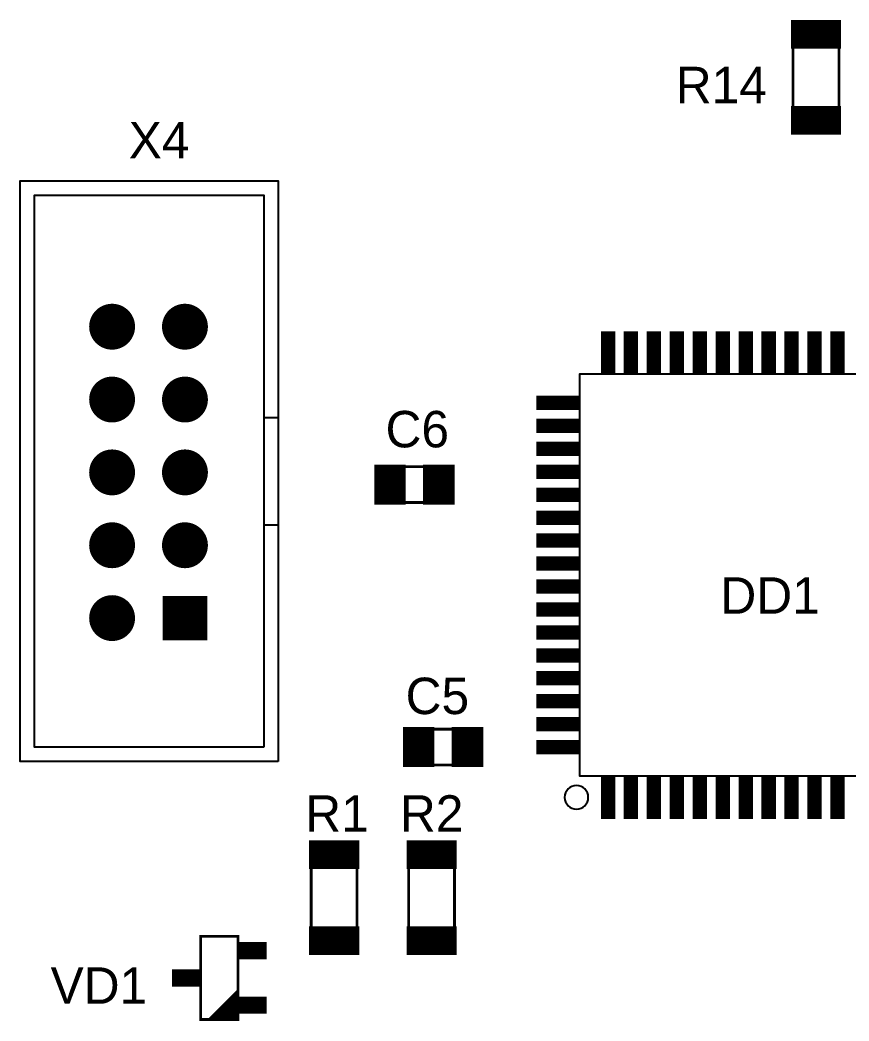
# Model space of a CAD drawing. Extents: x 25 to 880, y 8 to 306.
# Drawn here: x 545.84 to 581.96, y 157.02 to 200.65 of the extents above; entities that cross this region are included whole.
import ezdxf
from ezdxf.enums import TextEntityAlignment as Align

# ---------------------------------------------------------------- set-up
doc = ezdxf.new("R2010")
doc.units = 0
doc.header["$MEASUREMENT"] = 0
doc.layers.add('TOP', color=7, linetype='Continuous')
doc.layers.add('TOP_PIN', color=7, linetype='Continuous')

msp = doc.modelspace()

# ---------------------------------------------------------------- linework, layer by layer
at = {"layer": 'TOP', "const_width": 0.125}
for points in [[(579.526, 200.0841), (581.526, 200.0841), (581.526, 196.2091), (579.526, 196.2091)], [(564.276, 181.1779), (564.276, 179.6154), (561.776, 179.6154), (561.776, 181.1779)], [(565.526, 169.7404), (565.526, 168.1779), (563.026, 168.1779), (563.026, 169.7404)], [(560.526, 160.4591), (558.526, 160.4591), (558.526, 164.3341), (560.526, 164.3341)], [(564.776, 160.4591), (562.776, 160.4591), (562.776, 164.3341), (564.776, 164.3341)], [(555.3385, 160.7091), (555.3385, 157.0841), (553.7135, 157.0841), (553.7135, 160.7091)]]:
    msp.add_lwpolyline(points, close=True, dxfattribs=at)
at = {"layer": 'TOP'}
for points in [[(557.0885, 168.3304), (545.8385, 168.3304), (545.8385, 193.6429), (557.0885, 193.6429)], [(556.4635, 168.9554), (546.4635, 168.9554), (546.4635, 193.0179), (556.4635, 193.0179)], [(587.7135, 167.7054), (587.7135, 185.2054), (570.2135, 185.2054), (570.2135, 167.7054)], [(553.8235, 175.3654), (553.8235, 173.7754), (552.2335, 173.7754), (552.2335, 175.3654)]]:
    msp.add_lwpolyline(points, close=True, dxfattribs=at)
for points in [[(550.6435, 187.2904, 1), (549.0535, 187.2904, 1)], [(553.8235, 187.2904, 1), (552.2335, 187.2904, 1)], [(550.6435, 184.1104, 1), (549.0535, 184.1104, 1)], [(553.8235, 184.1104, 1), (552.2335, 184.1104, 1)], [(550.6435, 180.9304, 1), (549.0535, 180.9304, 1)], [(553.8235, 180.9304, 1), (552.2335, 180.9304, 1)], [(550.6435, 177.7504, 1), (549.0535, 177.7504, 1)], [(553.8235, 177.7504, 1), (552.2335, 177.7504, 1)], [(550.6435, 174.5704, 1), (549.0535, 174.5704, 1)], [(570.6035, 166.7679, 1), (569.5735, 166.7679, 1)]]:
    msp.add_lwpolyline(points, format="xyb", close=True, dxfattribs=at)
for points in [[(556.4635, 183.3304), (557.0885, 183.3304)], [(556.4635, 178.6429), (557.0885, 178.6429)]]:
    msp.add_lwpolyline(points, dxfattribs=at)
at = {"layer": 'TOP', "const_width": 0.125}
for points in [[(554.0885, 157.0841), (555.3385, 158.3341)], [(554.2135, 157.0841), (555.3385, 158.2091)], [(554.3385, 157.0841), (555.3385, 158.0841)], [(554.4635, 157.0841), (555.3385, 157.9591)], [(554.5885, 157.0841), (555.3385, 157.8341)], [(554.7135, 157.0841), (555.3385, 157.7091)], [(554.8385, 157.0841), (555.3385, 157.5841)], [(554.9635, 157.0841), (555.3385, 157.4591)], [(555.0885, 157.0841), (555.3385, 157.3341)], [(555.2135, 157.0841), (555.3385, 157.2091)]]:
    msp.add_lwpolyline(points, dxfattribs=at)
at = {"layer": 'TOP_PIN', "const_width": 0.125}
for points in [[(579.4948, 199.4591), (579.4948, 200.5841), (581.5573, 200.5841), (581.5573, 199.4591)], [(579.4948, 195.7091), (579.4948, 196.8341), (581.5573, 196.8341), (581.5573, 195.7091)], [(571.2135, 185.2679), (571.2135, 187.0179), (571.7135, 187.0179), (571.7135, 185.2679)], [(572.2135, 185.2679), (572.2135, 187.0179), (572.7135, 187.0179), (572.7135, 185.2679)], [(573.2135, 185.2679), (573.2135, 187.0179), (573.7135, 187.0179), (573.7135, 185.2679)], [(574.2135, 185.2679), (574.2135, 187.0179), (574.7135, 187.0179), (574.7135, 185.2679)], [(575.2135, 185.2679), (575.2135, 187.0179), (575.7135, 187.0179), (575.7135, 185.2679)], [(576.2135, 185.2679), (576.2135, 187.0179), (576.7135, 187.0179), (576.7135, 185.2679)], [(577.2135, 185.2679), (577.2135, 187.0179), (577.7135, 187.0179), (577.7135, 185.2679)], [(578.2135, 185.2679), (578.2135, 187.0179), (578.7135, 187.0179), (578.7135, 185.2679)], [(579.2135, 185.2679), (579.2135, 187.0179), (579.7135, 187.0179), (579.7135, 185.2679)], [(580.2135, 185.2679), (580.2135, 187.0179), (580.7135, 187.0179), (580.7135, 185.2679)], [(581.2135, 185.2679), (581.2135, 187.0179), (581.7135, 187.0179), (581.7135, 185.2679)], [(568.401, 183.7054), (568.401, 184.2054), (570.151, 184.2054), (570.151, 183.7054)], [(568.401, 182.7054), (568.401, 183.2054), (570.151, 183.2054), (570.151, 182.7054)], [(568.401, 181.7054), (568.401, 182.2054), (570.151, 182.2054), (570.151, 181.7054)], [(561.3385, 179.5841), (561.3385, 181.2091), (562.5885, 181.2091), (562.5885, 179.5841)], [(563.4635, 179.5841), (563.4635, 181.2091), (564.7135, 181.2091), (564.7135, 179.5841)], [(568.401, 180.7054), (568.401, 181.2054), (570.151, 181.2054), (570.151, 180.7054)], [(568.401, 179.7054), (568.401, 180.2054), (570.151, 180.2054), (570.151, 179.7054)], [(568.401, 178.7054), (568.401, 179.2054), (570.151, 179.2054), (570.151, 178.7054)], [(568.401, 177.7054), (568.401, 178.2054), (570.151, 178.2054), (570.151, 177.7054)], [(568.401, 176.7054), (568.401, 177.2054), (570.151, 177.2054), (570.151, 176.7054)], [(568.401, 175.7054), (568.401, 176.2054), (570.151, 176.2054), (570.151, 175.7054)], [(552.1198, 173.6741), (552.1198, 175.4866), (553.9323, 175.4866), (553.9323, 173.6741)], [(568.401, 174.7054), (568.401, 175.2054), (570.151, 175.2054), (570.151, 174.7054)], [(568.401, 173.7054), (568.401, 174.2054), (570.151, 174.2054), (570.151, 173.7054)], [(568.401, 172.7054), (568.401, 173.2054), (570.151, 173.2054), (570.151, 172.7054)], [(568.401, 171.7054), (568.401, 172.2054), (570.151, 172.2054), (570.151, 171.7054)], [(568.401, 170.7054), (568.401, 171.2054), (570.151, 171.2054), (570.151, 170.7054)], [(568.401, 169.7054), (568.401, 170.2054), (570.151, 170.2054), (570.151, 169.7054)], [(562.5885, 168.1466), (562.5885, 169.7716), (563.8385, 169.7716), (563.8385, 168.1466)], [(564.7135, 168.1466), (564.7135, 169.7716), (565.9635, 169.7716), (565.9635, 168.1466)], [(568.401, 168.7054), (568.401, 169.2054), (570.151, 169.2054), (570.151, 168.7054)], [(571.2135, 165.8929), (571.2135, 167.6429), (571.7135, 167.6429), (571.7135, 165.8929)], [(572.2135, 165.8929), (572.2135, 167.6429), (572.7135, 167.6429), (572.7135, 165.8929)], [(573.2135, 165.8929), (573.2135, 167.6429), (573.7135, 167.6429), (573.7135, 165.8929)], [(574.2135, 165.8929), (574.2135, 167.6429), (574.7135, 167.6429), (574.7135, 165.8929)], [(575.2135, 165.8929), (575.2135, 167.6429), (575.7135, 167.6429), (575.7135, 165.8929)], [(576.2135, 165.8929), (576.2135, 167.6429), (576.7135, 167.6429), (576.7135, 165.8929)], [(577.2135, 165.8929), (577.2135, 167.6429), (577.7135, 167.6429), (577.7135, 165.8929)], [(578.2135, 165.8929), (578.2135, 167.6429), (578.7135, 167.6429), (578.7135, 165.8929)], [(579.2135, 165.8929), (579.2135, 167.6429), (579.7135, 167.6429), (579.7135, 165.8929)], [(580.2135, 165.8929), (580.2135, 167.6429), (580.7135, 167.6429), (580.7135, 165.8929)], [(581.2135, 165.8929), (581.2135, 167.6429), (581.7135, 167.6429), (581.7135, 165.8929)], [(558.4948, 163.7091), (558.4948, 164.8341), (560.5573, 164.8341), (560.5573, 163.7091)], [(562.7448, 163.7091), (562.7448, 164.8341), (564.8073, 164.8341), (564.8073, 163.7091)], [(558.4948, 159.9591), (558.4948, 161.0841), (560.5573, 161.0841), (560.5573, 159.9591)], [(562.7448, 159.9591), (562.7448, 161.0841), (564.8073, 161.0841), (564.8073, 159.9591)], [(555.401, 159.7716), (555.401, 160.3966), (556.526, 160.3966), (556.526, 159.7716)], [(552.526, 158.5841), (552.526, 159.2091), (553.651, 159.2091), (553.651, 158.5841)], [(555.401, 157.3966), (555.401, 158.0216), (556.526, 158.0216), (556.526, 157.3966)]]:
    msp.add_lwpolyline(points, close=True, dxfattribs=at)
for points in [[(579.4948, 200.5179), (581.5573, 200.5179)], [(579.4948, 200.3929), (581.5573, 200.3929)], [(579.4948, 200.2679), (581.5573, 200.2679)], [(579.4948, 200.1429), (581.5573, 200.1429)], [(579.4948, 200.0179), (581.5573, 200.0179)], [(579.4948, 199.8929), (581.5573, 199.8929)], [(579.4948, 199.7679), (581.5573, 199.7679)], [(579.4948, 199.6429), (581.5573, 199.6429)], [(579.4948, 199.5179), (581.5573, 199.5179)], [(579.4948, 196.7679), (581.5573, 196.7679)], [(579.4948, 196.6429), (581.5573, 196.6429)], [(579.4948, 196.5179), (581.5573, 196.5179)], [(579.4948, 196.3929), (581.5573, 196.3929)], [(579.4948, 196.2679), (581.5573, 196.2679)], [(579.4948, 196.1429), (581.5573, 196.1429)], [(579.4948, 196.0179), (581.5573, 196.0179)], [(579.4948, 195.8929), (581.5573, 195.8929)], [(579.4948, 195.7679), (581.5573, 195.7679)], [(549.2723, 188.0179), (550.4298, 188.0179)], [(549.4848, 188.1429), (550.2173, 188.1429)], [(552.4473, 188.0179), (553.6048, 188.0179)], [(552.6598, 188.1429), (553.3923, 188.1429)], [(548.9873, 187.6429), (550.7148, 187.6429)], [(549.051, 187.7679), (550.651, 187.7679)], [(549.1423, 187.8929), (550.5598, 187.8929)], [(552.1623, 187.6429), (553.8898, 187.6429)], [(552.226, 187.7679), (553.826, 187.7679)], [(552.3173, 187.8929), (553.7348, 187.8929)], [(548.9148, 187.2679), (550.7873, 187.2679)], [(548.921, 187.3929), (550.781, 187.3929)], [(548.9248, 187.1429), (550.7773, 187.1429)], [(548.9448, 187.5179), (550.7573, 187.5179)], [(552.0898, 187.2679), (553.9623, 187.2679)], [(552.096, 187.3929), (553.956, 187.3929)], [(552.0998, 187.1429), (553.9523, 187.1429)], [(552.1198, 187.5179), (553.9323, 187.5179)], [(548.951, 187.0179), (550.751, 187.0179)], [(548.9985, 186.8929), (550.7035, 186.8929)], [(549.066, 186.7679), (550.636, 186.7679)], [(552.126, 187.0179), (553.926, 187.0179)], [(552.1735, 186.8929), (553.8785, 186.8929)], [(552.241, 186.7679), (553.811, 186.7679)], [(571.2135, 187.0179), (571.7135, 187.0179)], [(571.2135, 186.8929), (571.7135, 186.8929)], [(571.2135, 186.7679), (571.7135, 186.7679)], [(572.2135, 187.0179), (572.7135, 187.0179)], [(572.2135, 186.8929), (572.7135, 186.8929)], [(572.2135, 186.7679), (572.7135, 186.7679)], [(573.2135, 187.0179), (573.7135, 187.0179)], [(573.2135, 186.8929), (573.7135, 186.8929)], [(573.2135, 186.7679), (573.7135, 186.7679)], [(574.2135, 187.0179), (574.7135, 187.0179)], [(574.2135, 186.8929), (574.7135, 186.8929)], [(574.2135, 186.7679), (574.7135, 186.7679)], [(575.2135, 187.0179), (575.7135, 187.0179)], [(575.2135, 186.8929), (575.7135, 186.8929)], [(575.2135, 186.7679), (575.7135, 186.7679)], [(576.2135, 187.0179), (576.7135, 187.0179)], [(576.2135, 186.8929), (576.7135, 186.8929)], [(576.2135, 186.7679), (576.7135, 186.7679)], [(577.2135, 187.0179), (577.7135, 187.0179)], [(577.2135, 186.8929), (577.7135, 186.8929)], [(577.2135, 186.7679), (577.7135, 186.7679)], [(578.2135, 187.0179), (578.7135, 187.0179)], [(578.2135, 186.8929), (578.7135, 186.8929)], [(578.2135, 186.7679), (578.7135, 186.7679)], [(579.2135, 187.0179), (579.7135, 187.0179)], [(579.2135, 186.8929), (579.7135, 186.8929)], [(579.2135, 186.7679), (579.7135, 186.7679)], [(580.2135, 187.0179), (580.7135, 187.0179)], [(580.2135, 186.8929), (580.7135, 186.8929)], [(580.2135, 186.7679), (580.7135, 186.7679)], [(581.2135, 187.0179), (581.7135, 187.0179)], [(581.2135, 186.8929), (581.7135, 186.8929)], [(581.2135, 186.7679), (581.7135, 186.7679)], [(549.1648, 186.6429), (550.5373, 186.6429)], [(549.306, 186.5179), (550.396, 186.5179)], [(549.5498, 186.3929), (550.1523, 186.3929)], [(552.3398, 186.6429), (553.7123, 186.6429)], [(552.481, 186.5179), (553.571, 186.5179)], [(552.7248, 186.3929), (553.3273, 186.3929)], [(571.2135, 186.6429), (571.7135, 186.6429)], [(571.2135, 186.5179), (571.7135, 186.5179)], [(571.2135, 186.3929), (571.7135, 186.3929)], [(571.2135, 186.2679), (571.7135, 186.2679)], [(572.2135, 186.6429), (572.7135, 186.6429)], [(572.2135, 186.5179), (572.7135, 186.5179)], [(572.2135, 186.3929), (572.7135, 186.3929)], [(572.2135, 186.2679), (572.7135, 186.2679)], [(573.2135, 186.6429), (573.7135, 186.6429)], [(573.2135, 186.5179), (573.7135, 186.5179)], [(573.2135, 186.3929), (573.7135, 186.3929)], [(573.2135, 186.2679), (573.7135, 186.2679)], [(574.2135, 186.6429), (574.7135, 186.6429)], [(574.2135, 186.5179), (574.7135, 186.5179)], [(574.2135, 186.3929), (574.7135, 186.3929)], [(574.2135, 186.2679), (574.7135, 186.2679)], [(575.2135, 186.6429), (575.7135, 186.6429)], [(575.2135, 186.5179), (575.7135, 186.5179)], [(575.2135, 186.3929), (575.7135, 186.3929)], [(575.2135, 186.2679), (575.7135, 186.2679)], [(576.2135, 186.6429), (576.7135, 186.6429)], [(576.2135, 186.5179), (576.7135, 186.5179)], [(576.2135, 186.3929), (576.7135, 186.3929)], [(576.2135, 186.2679), (576.7135, 186.2679)], [(577.2135, 186.6429), (577.7135, 186.6429)], [(577.2135, 186.5179), (577.7135, 186.5179)], [(577.2135, 186.3929), (577.7135, 186.3929)], [(577.2135, 186.2679), (577.7135, 186.2679)], [(578.2135, 186.6429), (578.7135, 186.6429)], [(578.2135, 186.5179), (578.7135, 186.5179)], [(578.2135, 186.3929), (578.7135, 186.3929)], [(578.2135, 186.2679), (578.7135, 186.2679)], [(579.2135, 186.6429), (579.7135, 186.6429)], [(579.2135, 186.5179), (579.7135, 186.5179)], [(579.2135, 186.3929), (579.7135, 186.3929)], [(579.2135, 186.2679), (579.7135, 186.2679)], [(580.2135, 186.6429), (580.7135, 186.6429)], [(580.2135, 186.5179), (580.7135, 186.5179)], [(580.2135, 186.3929), (580.7135, 186.3929)], [(580.2135, 186.2679), (580.7135, 186.2679)], [(581.2135, 186.6429), (581.7135, 186.6429)], [(581.2135, 186.5179), (581.7135, 186.5179)], [(581.2135, 186.3929), (581.7135, 186.3929)], [(581.2135, 186.2679), (581.7135, 186.2679)], [(571.2135, 186.1429), (571.7135, 186.1429)], [(571.2135, 186.0179), (571.7135, 186.0179)], [(571.2135, 185.8929), (571.7135, 185.8929)], [(572.2135, 186.1429), (572.7135, 186.1429)], [(572.2135, 186.0179), (572.7135, 186.0179)], [(572.2135, 185.8929), (572.7135, 185.8929)], [(573.2135, 186.1429), (573.7135, 186.1429)], [(573.2135, 186.0179), (573.7135, 186.0179)], [(573.2135, 185.8929), (573.7135, 185.8929)], [(574.2135, 186.1429), (574.7135, 186.1429)], [(574.2135, 186.0179), (574.7135, 186.0179)], [(574.2135, 185.8929), (574.7135, 185.8929)], [(575.2135, 186.1429), (575.7135, 186.1429)], [(575.2135, 186.0179), (575.7135, 186.0179)], [(575.2135, 185.8929), (575.7135, 185.8929)], [(576.2135, 186.1429), (576.7135, 186.1429)], [(576.2135, 186.0179), (576.7135, 186.0179)], [(576.2135, 185.8929), (576.7135, 185.8929)], [(577.2135, 186.1429), (577.7135, 186.1429)], [(577.2135, 186.0179), (577.7135, 186.0179)], [(577.2135, 185.8929), (577.7135, 185.8929)], [(578.2135, 186.1429), (578.7135, 186.1429)], [(578.2135, 186.0179), (578.7135, 186.0179)], [(578.2135, 185.8929), (578.7135, 185.8929)], [(579.2135, 186.1429), (579.7135, 186.1429)], [(579.2135, 186.0179), (579.7135, 186.0179)], [(579.2135, 185.8929), (579.7135, 185.8929)], [(580.2135, 186.1429), (580.7135, 186.1429)], [(580.2135, 186.0179), (580.7135, 186.0179)], [(580.2135, 185.8929), (580.7135, 185.8929)], [(581.2135, 186.1429), (581.7135, 186.1429)], [(581.2135, 186.0179), (581.7135, 186.0179)], [(581.2135, 185.8929), (581.7135, 185.8929)], [(571.2135, 185.7679), (571.7135, 185.7679)], [(571.2135, 185.6429), (571.7135, 185.6429)], [(571.2135, 185.5179), (571.7135, 185.5179)], [(571.2135, 185.3929), (571.7135, 185.3929)], [(572.2135, 185.7679), (572.7135, 185.7679)], [(572.2135, 185.6429), (572.7135, 185.6429)], [(572.2135, 185.5179), (572.7135, 185.5179)], [(572.2135, 185.3929), (572.7135, 185.3929)], [(573.2135, 185.7679), (573.7135, 185.7679)], [(573.2135, 185.6429), (573.7135, 185.6429)], [(573.2135, 185.5179), (573.7135, 185.5179)], [(573.2135, 185.3929), (573.7135, 185.3929)], [(574.2135, 185.7679), (574.7135, 185.7679)], [(574.2135, 185.6429), (574.7135, 185.6429)], [(574.2135, 185.5179), (574.7135, 185.5179)], [(574.2135, 185.3929), (574.7135, 185.3929)], [(575.2135, 185.7679), (575.7135, 185.7679)], [(575.2135, 185.6429), (575.7135, 185.6429)], [(575.2135, 185.5179), (575.7135, 185.5179)], [(575.2135, 185.3929), (575.7135, 185.3929)], [(576.2135, 185.7679), (576.7135, 185.7679)], [(576.2135, 185.6429), (576.7135, 185.6429)], [(576.2135, 185.5179), (576.7135, 185.5179)], [(576.2135, 185.3929), (576.7135, 185.3929)], [(577.2135, 185.7679), (577.7135, 185.7679)], [(577.2135, 185.6429), (577.7135, 185.6429)], [(577.2135, 185.5179), (577.7135, 185.5179)], [(577.2135, 185.3929), (577.7135, 185.3929)], [(578.2135, 185.7679), (578.7135, 185.7679)], [(578.2135, 185.6429), (578.7135, 185.6429)], [(578.2135, 185.5179), (578.7135, 185.5179)], [(578.2135, 185.3929), (578.7135, 185.3929)], [(579.2135, 185.7679), (579.7135, 185.7679)], [(579.2135, 185.6429), (579.7135, 185.6429)], [(579.2135, 185.5179), (579.7135, 185.5179)], [(579.2135, 185.3929), (579.7135, 185.3929)], [(580.2135, 185.7679), (580.7135, 185.7679)], [(580.2135, 185.6429), (580.7135, 185.6429)], [(580.2135, 185.5179), (580.7135, 185.5179)], [(580.2135, 185.3929), (580.7135, 185.3929)], [(581.2135, 185.7679), (581.7135, 185.7679)], [(581.2135, 185.6429), (581.7135, 185.6429)], [(581.2135, 185.5179), (581.7135, 185.5179)], [(581.2135, 185.3929), (581.7135, 185.3929)], [(549.636, 185.0179), (550.066, 185.0179)], [(552.811, 185.0179), (553.241, 185.0179)], [(571.2135, 185.2679), (571.7135, 185.2679)], [(572.2135, 185.2679), (572.7135, 185.2679)], [(573.2135, 185.2679), (573.7135, 185.2679)], [(574.2135, 185.2679), (574.7135, 185.2679)], [(575.2135, 185.2679), (575.7135, 185.2679)], [(576.2135, 185.2679), (576.7135, 185.2679)], [(577.2135, 185.2679), (577.7135, 185.2679)], [(578.2135, 185.2679), (578.7135, 185.2679)], [(579.2135, 185.2679), (579.7135, 185.2679)], [(580.2135, 185.2679), (580.7135, 185.2679)], [(581.2135, 185.2679), (581.7135, 185.2679)], [(549.0098, 184.5179), (550.6923, 184.5179)], [(549.0835, 184.6429), (550.6185, 184.6429)], [(549.1885, 184.7679), (550.5135, 184.7679)], [(549.3435, 184.8929), (550.3585, 184.8929)], [(552.1848, 184.5179), (553.8673, 184.5179)], [(552.2585, 184.6429), (553.7935, 184.6429)], [(552.3635, 184.7679), (553.6885, 184.7679)], [(552.5185, 184.8929), (553.5335, 184.8929)], [(548.9148, 184.1429), (550.7873, 184.1429)], [(548.9285, 184.2679), (550.7735, 184.2679)], [(548.9598, 184.3929), (550.7423, 184.3929)], [(552.0898, 184.1429), (553.9623, 184.1429)], [(552.1035, 184.2679), (553.9485, 184.2679)], [(552.1348, 184.3929), (553.9173, 184.3929)], [(568.401, 184.1429), (570.151, 184.1429)], [(548.9185, 184.0179), (550.7835, 184.0179)], [(548.9385, 183.8929), (550.7635, 183.8929)], [(548.9773, 183.7679), (550.7248, 183.7679)], [(549.036, 183.6429), (550.666, 183.6429)], [(552.0935, 184.0179), (553.9585, 184.0179)], [(552.1135, 183.8929), (553.9385, 183.8929)], [(552.1523, 183.7679), (553.8998, 183.7679)], [(552.211, 183.6429), (553.841, 183.6429)], [(568.401, 184.0179), (570.151, 184.0179)], [(568.401, 183.8929), (570.151, 183.8929)], [(568.401, 183.7679), (570.151, 183.7679)], [(549.121, 183.5179), (550.581, 183.5179)], [(549.2423, 183.3929), (550.4598, 183.3929)], [(549.4298, 183.2679), (550.2723, 183.2679)], [(552.296, 183.5179), (553.756, 183.5179)], [(552.4173, 183.3929), (553.6348, 183.3929)], [(552.6048, 183.2679), (553.4473, 183.2679)], [(568.401, 183.1429), (570.151, 183.1429)], [(568.401, 183.0179), (570.151, 183.0179)], [(568.401, 182.8929), (570.151, 182.8929)], [(568.401, 182.7679), (570.151, 182.7679)], [(568.401, 182.1429), (570.151, 182.1429)], [(568.401, 182.0179), (570.151, 182.0179)], [(568.401, 181.8929), (570.151, 181.8929)], [(549.121, 181.5179), (550.581, 181.5179)], [(549.2423, 181.6429), (550.4598, 181.6429)], [(549.4298, 181.7679), (550.2723, 181.7679)], [(552.296, 181.5179), (553.756, 181.5179)], [(552.4173, 181.6429), (553.6348, 181.6429)], [(552.6048, 181.7679), (553.4473, 181.7679)], [(568.401, 181.7679), (570.151, 181.7679)], [(548.9185, 181.0179), (550.7835, 181.0179)], [(548.9385, 181.1429), (550.7635, 181.1429)], [(548.9773, 181.2679), (550.7248, 181.2679)], [(549.036, 181.3929), (550.666, 181.3929)], [(552.0935, 181.0179), (553.9585, 181.0179)], [(552.1135, 181.1429), (553.9385, 181.1429)], [(552.1523, 181.2679), (553.8998, 181.2679)], [(552.211, 181.3929), (553.841, 181.3929)], [(561.3385, 181.1429), (562.5885, 181.1429)], [(561.3385, 181.0179), (562.5885, 181.0179)], [(563.4635, 181.1429), (564.7135, 181.1429)], [(563.4635, 181.0179), (564.7135, 181.0179)], [(568.401, 181.1429), (570.151, 181.1429)], [(568.401, 181.0179), (570.151, 181.0179)], [(548.9148, 180.8929), (550.7873, 180.8929)], [(548.9285, 180.7679), (550.7735, 180.7679)], [(548.9598, 180.6429), (550.7423, 180.6429)], [(552.0898, 180.8929), (553.9623, 180.8929)], [(552.1035, 180.7679), (553.9485, 180.7679)], [(552.1348, 180.6429), (553.9173, 180.6429)], [(561.3385, 180.8929), (562.5885, 180.8929)], [(561.3385, 180.7679), (562.5885, 180.7679)], [(561.3385, 180.6429), (562.5885, 180.6429)], [(563.4635, 180.8929), (564.7135, 180.8929)], [(563.4635, 180.7679), (564.7135, 180.7679)], [(563.4635, 180.6429), (564.7135, 180.6429)], [(568.401, 180.8929), (570.151, 180.8929)], [(568.401, 180.7679), (570.151, 180.7679)], [(549.0098, 180.5179), (550.6923, 180.5179)], [(549.0835, 180.3929), (550.6185, 180.3929)], [(549.1885, 180.2679), (550.5135, 180.2679)], [(549.3435, 180.1429), (550.3585, 180.1429)], [(552.1848, 180.5179), (553.8673, 180.5179)], [(552.2585, 180.3929), (553.7935, 180.3929)], [(552.3635, 180.2679), (553.6885, 180.2679)], [(552.5185, 180.1429), (553.5335, 180.1429)], [(561.3385, 180.5179), (562.5885, 180.5179)], [(561.3385, 180.3929), (562.5885, 180.3929)], [(561.3385, 180.2679), (562.5885, 180.2679)], [(561.3385, 180.1429), (562.5885, 180.1429)], [(563.4635, 180.5179), (564.7135, 180.5179)], [(563.4635, 180.3929), (564.7135, 180.3929)], [(563.4635, 180.2679), (564.7135, 180.2679)], [(563.4635, 180.1429), (564.7135, 180.1429)], [(568.401, 180.1429), (570.151, 180.1429)], [(549.636, 180.0179), (550.066, 180.0179)], [(552.811, 180.0179), (553.241, 180.0179)], [(561.3385, 180.0179), (562.5885, 180.0179)], [(561.3385, 179.8929), (562.5885, 179.8929)], [(561.3385, 179.7679), (562.5885, 179.7679)], [(563.4635, 180.0179), (564.7135, 180.0179)], [(563.4635, 179.8929), (564.7135, 179.8929)], [(563.4635, 179.7679), (564.7135, 179.7679)], [(568.401, 180.0179), (570.151, 180.0179)], [(568.401, 179.8929), (570.151, 179.8929)], [(568.401, 179.7679), (570.151, 179.7679)], [(561.3385, 179.6429), (562.5885, 179.6429)], [(563.4635, 179.6429), (564.7135, 179.6429)], [(568.401, 179.1429), (570.151, 179.1429)], [(568.401, 179.0179), (570.151, 179.0179)], [(568.401, 178.8929), (570.151, 178.8929)], [(549.1648, 178.3929), (550.5373, 178.3929)], [(549.306, 178.5179), (550.396, 178.5179)], [(549.5498, 178.6429), (550.1523, 178.6429)], [(552.3398, 178.3929), (553.7123, 178.3929)], [(552.481, 178.5179), (553.571, 178.5179)], [(552.7248, 178.6429), (553.3273, 178.6429)], [(568.401, 178.7679), (570.151, 178.7679)], [(548.951, 178.0179), (550.751, 178.0179)], [(548.9985, 178.1429), (550.7035, 178.1429)], [(549.066, 178.2679), (550.636, 178.2679)], [(552.126, 178.0179), (553.926, 178.0179)], [(552.1735, 178.1429), (553.8785, 178.1429)], [(552.241, 178.2679), (553.811, 178.2679)], [(568.401, 178.1429), (570.151, 178.1429)], [(568.401, 178.0179), (570.151, 178.0179)], [(548.9148, 177.7679), (550.7873, 177.7679)], [(548.921, 177.6429), (550.781, 177.6429)], [(548.9248, 177.8929), (550.7773, 177.8929)], [(548.9448, 177.5179), (550.7573, 177.5179)], [(552.0898, 177.7679), (553.9623, 177.7679)], [(552.096, 177.6429), (553.956, 177.6429)], [(552.0998, 177.8929), (553.9523, 177.8929)], [(552.1198, 177.5179), (553.9323, 177.5179)], [(568.401, 177.8929), (570.151, 177.8929)], [(568.401, 177.7679), (570.151, 177.7679)], [(548.9873, 177.3929), (550.7148, 177.3929)], [(549.051, 177.2679), (550.651, 177.2679)], [(549.1423, 177.1429), (550.5598, 177.1429)], [(552.1623, 177.3929), (553.8898, 177.3929)], [(552.226, 177.2679), (553.826, 177.2679)], [(552.3173, 177.1429), (553.7348, 177.1429)], [(568.401, 177.1429), (570.151, 177.1429)], [(549.2723, 177.0179), (550.4298, 177.0179)], [(549.4848, 176.8929), (550.2173, 176.8929)], [(552.4473, 177.0179), (553.6048, 177.0179)], [(552.6598, 176.8929), (553.3923, 176.8929)], [(568.401, 177.0179), (570.151, 177.0179)], [(568.401, 176.8929), (570.151, 176.8929)], [(568.401, 176.7679), (570.151, 176.7679)], [(568.401, 176.1429), (570.151, 176.1429)], [(568.401, 176.0179), (570.151, 176.0179)], [(568.401, 175.8929), (570.151, 175.8929)], [(568.401, 175.7679), (570.151, 175.7679)], [(549.3835, 175.3929), (550.3185, 175.3929)], [(552.1198, 175.3929), (553.9323, 175.3929)], [(548.9673, 174.8929), (550.7348, 174.8929)], [(549.0223, 175.0179), (550.6798, 175.0179)], [(549.101, 175.1429), (550.601, 175.1429)], [(549.2148, 175.2679), (550.4873, 175.2679)], [(552.1198, 175.2679), (553.9323, 175.2679)], [(552.1198, 175.1429), (553.9323, 175.1429)], [(552.1198, 175.0179), (553.9323, 175.0179)], [(552.1198, 174.8929), (553.9323, 174.8929)], [(568.401, 175.1429), (570.151, 175.1429)], [(568.401, 175.0179), (570.151, 175.0179)], [(568.401, 174.8929), (570.151, 174.8929)], [(548.916, 174.6429), (550.786, 174.6429)], [(548.916, 174.5179), (550.786, 174.5179)], [(548.9335, 174.7679), (550.7685, 174.7679)], [(552.1198, 174.7679), (553.9323, 174.7679)], [(552.1198, 174.6429), (553.9323, 174.6429)], [(552.1198, 174.5179), (553.9323, 174.5179)], [(568.401, 174.7679), (570.151, 174.7679)], [(548.9335, 174.3929), (550.7685, 174.3929)], [(548.9673, 174.2679), (550.7348, 174.2679)], [(549.0223, 174.1429), (550.6798, 174.1429)], [(549.101, 174.0179), (550.601, 174.0179)], [(552.1198, 174.3929), (553.9323, 174.3929)], [(552.1198, 174.2679), (553.9323, 174.2679)], [(552.1198, 174.1429), (553.9323, 174.1429)], [(552.1198, 174.0179), (553.9323, 174.0179)], [(568.401, 174.1429), (570.151, 174.1429)], [(568.401, 174.0179), (570.151, 174.0179)], [(549.2148, 173.8929), (550.4873, 173.8929)], [(549.3835, 173.7679), (550.3185, 173.7679)], [(552.1198, 173.8929), (553.9323, 173.8929)], [(552.1198, 173.7679), (553.9323, 173.7679)], [(568.401, 173.8929), (570.151, 173.8929)], [(568.401, 173.7679), (570.151, 173.7679)], [(568.401, 173.1429), (570.151, 173.1429)], [(568.401, 173.0179), (570.151, 173.0179)], [(568.401, 172.8929), (570.151, 172.8929)], [(568.401, 172.7679), (570.151, 172.7679)], [(568.401, 172.1429), (570.151, 172.1429)], [(568.401, 172.0179), (570.151, 172.0179)], [(568.401, 171.8929), (570.151, 171.8929)], [(568.401, 171.7679), (570.151, 171.7679)], [(568.401, 171.1429), (570.151, 171.1429)], [(568.401, 171.0179), (570.151, 171.0179)], [(568.401, 170.8929), (570.151, 170.8929)], [(568.401, 170.7679), (570.151, 170.7679)], [(568.401, 170.1429), (570.151, 170.1429)], [(562.5885, 169.7679), (563.8385, 169.7679)], [(562.5885, 169.6429), (563.8385, 169.6429)], [(564.7135, 169.7679), (565.9635, 169.7679)], [(564.7135, 169.6429), (565.9635, 169.6429)], [(568.401, 170.0179), (570.151, 170.0179)], [(568.401, 169.8929), (570.151, 169.8929)], [(568.401, 169.7679), (570.151, 169.7679)], [(562.5885, 169.5179), (563.8385, 169.5179)], [(562.5885, 169.3929), (563.8385, 169.3929)], [(562.5885, 169.2679), (563.8385, 169.2679)], [(564.7135, 169.5179), (565.9635, 169.5179)], [(564.7135, 169.3929), (565.9635, 169.3929)], [(564.7135, 169.2679), (565.9635, 169.2679)], [(562.5885, 169.1429), (563.8385, 169.1429)], [(562.5885, 169.0179), (563.8385, 169.0179)], [(562.5885, 168.8929), (563.8385, 168.8929)], [(562.5885, 168.7679), (563.8385, 168.7679)], [(564.7135, 169.1429), (565.9635, 169.1429)], [(564.7135, 169.0179), (565.9635, 169.0179)], [(564.7135, 168.8929), (565.9635, 168.8929)], [(564.7135, 168.7679), (565.9635, 168.7679)], [(568.401, 169.1429), (570.151, 169.1429)], [(568.401, 169.0179), (570.151, 169.0179)], [(568.401, 168.8929), (570.151, 168.8929)], [(568.401, 168.7679), (570.151, 168.7679)], [(562.5885, 168.6429), (563.8385, 168.6429)], [(562.5885, 168.5179), (563.8385, 168.5179)], [(562.5885, 168.3929), (563.8385, 168.3929)], [(564.7135, 168.6429), (565.9635, 168.6429)], [(564.7135, 168.5179), (565.9635, 168.5179)], [(564.7135, 168.3929), (565.9635, 168.3929)], [(562.5885, 168.2679), (563.8385, 168.2679)], [(564.7135, 168.2679), (565.9635, 168.2679)], [(571.2135, 167.6429), (571.7135, 167.6429)], [(571.2135, 167.5179), (571.7135, 167.5179)], [(572.2135, 167.6429), (572.7135, 167.6429)], [(572.2135, 167.5179), (572.7135, 167.5179)], [(573.2135, 167.6429), (573.7135, 167.6429)], [(573.2135, 167.5179), (573.7135, 167.5179)], [(574.2135, 167.6429), (574.7135, 167.6429)], [(574.2135, 167.5179), (574.7135, 167.5179)], [(575.2135, 167.6429), (575.7135, 167.6429)], [(575.2135, 167.5179), (575.7135, 167.5179)], [(576.2135, 167.6429), (576.7135, 167.6429)], [(576.2135, 167.5179), (576.7135, 167.5179)], [(577.2135, 167.6429), (577.7135, 167.6429)], [(577.2135, 167.5179), (577.7135, 167.5179)], [(578.2135, 167.6429), (578.7135, 167.6429)], [(578.2135, 167.5179), (578.7135, 167.5179)], [(579.2135, 167.6429), (579.7135, 167.6429)], [(579.2135, 167.5179), (579.7135, 167.5179)], [(580.2135, 167.6429), (580.7135, 167.6429)], [(580.2135, 167.5179), (580.7135, 167.5179)], [(581.2135, 167.6429), (581.7135, 167.6429)], [(581.2135, 167.5179), (581.7135, 167.5179)], [(571.2135, 167.3929), (571.7135, 167.3929)], [(571.2135, 167.2679), (571.7135, 167.2679)], [(571.2135, 167.1429), (571.7135, 167.1429)], [(572.2135, 167.3929), (572.7135, 167.3929)], [(572.2135, 167.2679), (572.7135, 167.2679)], [(572.2135, 167.1429), (572.7135, 167.1429)], [(573.2135, 167.3929), (573.7135, 167.3929)], [(573.2135, 167.2679), (573.7135, 167.2679)], [(573.2135, 167.1429), (573.7135, 167.1429)], [(574.2135, 167.3929), (574.7135, 167.3929)], [(574.2135, 167.2679), (574.7135, 167.2679)], [(574.2135, 167.1429), (574.7135, 167.1429)], [(575.2135, 167.3929), (575.7135, 167.3929)], [(575.2135, 167.2679), (575.7135, 167.2679)], [(575.2135, 167.1429), (575.7135, 167.1429)], [(576.2135, 167.3929), (576.7135, 167.3929)], [(576.2135, 167.2679), (576.7135, 167.2679)], [(576.2135, 167.1429), (576.7135, 167.1429)], [(577.2135, 167.3929), (577.7135, 167.3929)], [(577.2135, 167.2679), (577.7135, 167.2679)], [(577.2135, 167.1429), (577.7135, 167.1429)], [(578.2135, 167.3929), (578.7135, 167.3929)], [(578.2135, 167.2679), (578.7135, 167.2679)], [(578.2135, 167.1429), (578.7135, 167.1429)], [(579.2135, 167.3929), (579.7135, 167.3929)], [(579.2135, 167.2679), (579.7135, 167.2679)], [(579.2135, 167.1429), (579.7135, 167.1429)], [(580.2135, 167.3929), (580.7135, 167.3929)], [(580.2135, 167.2679), (580.7135, 167.2679)], [(580.2135, 167.1429), (580.7135, 167.1429)], [(581.2135, 167.3929), (581.7135, 167.3929)], [(581.2135, 167.2679), (581.7135, 167.2679)], [(581.2135, 167.1429), (581.7135, 167.1429)], [(571.2135, 167.0179), (571.7135, 167.0179)], [(571.2135, 166.8929), (571.7135, 166.8929)], [(571.2135, 166.7679), (571.7135, 166.7679)], [(571.2135, 166.6429), (571.7135, 166.6429)], [(572.2135, 167.0179), (572.7135, 167.0179)], [(572.2135, 166.8929), (572.7135, 166.8929)], [(572.2135, 166.7679), (572.7135, 166.7679)], [(572.2135, 166.6429), (572.7135, 166.6429)], [(573.2135, 167.0179), (573.7135, 167.0179)], [(573.2135, 166.8929), (573.7135, 166.8929)], [(573.2135, 166.7679), (573.7135, 166.7679)], [(573.2135, 166.6429), (573.7135, 166.6429)], [(574.2135, 167.0179), (574.7135, 167.0179)], [(574.2135, 166.8929), (574.7135, 166.8929)], [(574.2135, 166.7679), (574.7135, 166.7679)], [(574.2135, 166.6429), (574.7135, 166.6429)], [(575.2135, 167.0179), (575.7135, 167.0179)], [(575.2135, 166.8929), (575.7135, 166.8929)], [(575.2135, 166.7679), (575.7135, 166.7679)], [(575.2135, 166.6429), (575.7135, 166.6429)], [(576.2135, 167.0179), (576.7135, 167.0179)], [(576.2135, 166.8929), (576.7135, 166.8929)], [(576.2135, 166.7679), (576.7135, 166.7679)], [(576.2135, 166.6429), (576.7135, 166.6429)], [(577.2135, 167.0179), (577.7135, 167.0179)], [(577.2135, 166.8929), (577.7135, 166.8929)], [(577.2135, 166.7679), (577.7135, 166.7679)], [(577.2135, 166.6429), (577.7135, 166.6429)], [(578.2135, 167.0179), (578.7135, 167.0179)], [(578.2135, 166.8929), (578.7135, 166.8929)], [(578.2135, 166.7679), (578.7135, 166.7679)], [(578.2135, 166.6429), (578.7135, 166.6429)], [(579.2135, 167.0179), (579.7135, 167.0179)], [(579.2135, 166.8929), (579.7135, 166.8929)], [(579.2135, 166.7679), (579.7135, 166.7679)], [(579.2135, 166.6429), (579.7135, 166.6429)], [(580.2135, 167.0179), (580.7135, 167.0179)], [(580.2135, 166.8929), (580.7135, 166.8929)], [(580.2135, 166.7679), (580.7135, 166.7679)], [(580.2135, 166.6429), (580.7135, 166.6429)], [(581.2135, 167.0179), (581.7135, 167.0179)], [(581.2135, 166.8929), (581.7135, 166.8929)], [(581.2135, 166.7679), (581.7135, 166.7679)], [(581.2135, 166.6429), (581.7135, 166.6429)], [(571.2135, 166.5179), (571.7135, 166.5179)], [(571.2135, 166.3929), (571.7135, 166.3929)], [(571.2135, 166.2679), (571.7135, 166.2679)], [(572.2135, 166.5179), (572.7135, 166.5179)], [(572.2135, 166.3929), (572.7135, 166.3929)], [(572.2135, 166.2679), (572.7135, 166.2679)], [(573.2135, 166.5179), (573.7135, 166.5179)], [(573.2135, 166.3929), (573.7135, 166.3929)], [(573.2135, 166.2679), (573.7135, 166.2679)], [(574.2135, 166.5179), (574.7135, 166.5179)], [(574.2135, 166.3929), (574.7135, 166.3929)], [(574.2135, 166.2679), (574.7135, 166.2679)], [(575.2135, 166.5179), (575.7135, 166.5179)], [(575.2135, 166.3929), (575.7135, 166.3929)], [(575.2135, 166.2679), (575.7135, 166.2679)], [(576.2135, 166.5179), (576.7135, 166.5179)], [(576.2135, 166.3929), (576.7135, 166.3929)], [(576.2135, 166.2679), (576.7135, 166.2679)], [(577.2135, 166.5179), (577.7135, 166.5179)], [(577.2135, 166.3929), (577.7135, 166.3929)], [(577.2135, 166.2679), (577.7135, 166.2679)], [(578.2135, 166.5179), (578.7135, 166.5179)], [(578.2135, 166.3929), (578.7135, 166.3929)], [(578.2135, 166.2679), (578.7135, 166.2679)], [(579.2135, 166.5179), (579.7135, 166.5179)], [(579.2135, 166.3929), (579.7135, 166.3929)], [(579.2135, 166.2679), (579.7135, 166.2679)], [(580.2135, 166.5179), (580.7135, 166.5179)], [(580.2135, 166.3929), (580.7135, 166.3929)], [(580.2135, 166.2679), (580.7135, 166.2679)], [(581.2135, 166.5179), (581.7135, 166.5179)], [(581.2135, 166.3929), (581.7135, 166.3929)], [(581.2135, 166.2679), (581.7135, 166.2679)], [(571.2135, 166.1429), (571.7135, 166.1429)], [(571.2135, 166.0179), (571.7135, 166.0179)], [(571.2135, 165.8929), (571.7135, 165.8929)], [(572.2135, 166.1429), (572.7135, 166.1429)], [(572.2135, 166.0179), (572.7135, 166.0179)], [(572.2135, 165.8929), (572.7135, 165.8929)], [(573.2135, 166.1429), (573.7135, 166.1429)], [(573.2135, 166.0179), (573.7135, 166.0179)], [(573.2135, 165.8929), (573.7135, 165.8929)], [(574.2135, 166.1429), (574.7135, 166.1429)], [(574.2135, 166.0179), (574.7135, 166.0179)], [(574.2135, 165.8929), (574.7135, 165.8929)], [(575.2135, 166.1429), (575.7135, 166.1429)], [(575.2135, 166.0179), (575.7135, 166.0179)], [(575.2135, 165.8929), (575.7135, 165.8929)], [(576.2135, 166.1429), (576.7135, 166.1429)], [(576.2135, 166.0179), (576.7135, 166.0179)], [(576.2135, 165.8929), (576.7135, 165.8929)], [(577.2135, 166.1429), (577.7135, 166.1429)], [(577.2135, 166.0179), (577.7135, 166.0179)], [(577.2135, 165.8929), (577.7135, 165.8929)], [(578.2135, 166.1429), (578.7135, 166.1429)], [(578.2135, 166.0179), (578.7135, 166.0179)], [(578.2135, 165.8929), (578.7135, 165.8929)], [(579.2135, 166.1429), (579.7135, 166.1429)], [(579.2135, 166.0179), (579.7135, 166.0179)], [(579.2135, 165.8929), (579.7135, 165.8929)], [(580.2135, 166.1429), (580.7135, 166.1429)], [(580.2135, 166.0179), (580.7135, 166.0179)], [(580.2135, 165.8929), (580.7135, 165.8929)], [(581.2135, 166.1429), (581.7135, 166.1429)], [(581.2135, 166.0179), (581.7135, 166.0179)], [(581.2135, 165.8929), (581.7135, 165.8929)], [(558.4948, 164.7679), (560.5573, 164.7679)], [(558.4948, 164.6429), (560.5573, 164.6429)], [(558.4948, 164.5179), (560.5573, 164.5179)], [(562.7448, 164.7679), (564.8073, 164.7679)], [(562.7448, 164.6429), (564.8073, 164.6429)], [(562.7448, 164.5179), (564.8073, 164.5179)], [(558.4948, 164.3929), (560.5573, 164.3929)], [(558.4948, 164.2679), (560.5573, 164.2679)], [(558.4948, 164.1429), (560.5573, 164.1429)], [(558.4948, 164.0179), (560.5573, 164.0179)], [(562.7448, 164.3929), (564.8073, 164.3929)], [(562.7448, 164.2679), (564.8073, 164.2679)], [(562.7448, 164.1429), (564.8073, 164.1429)], [(562.7448, 164.0179), (564.8073, 164.0179)], [(558.4948, 163.8929), (560.5573, 163.8929)], [(558.4948, 163.7679), (560.5573, 163.7679)], [(562.7448, 163.8929), (564.8073, 163.8929)], [(562.7448, 163.7679), (564.8073, 163.7679)], [(558.4948, 161.0179), (560.5573, 161.0179)], [(562.7448, 161.0179), (564.8073, 161.0179)], [(558.4948, 160.8929), (560.5573, 160.8929)], [(558.4948, 160.7679), (560.5573, 160.7679)], [(558.4948, 160.6429), (560.5573, 160.6429)], [(558.4948, 160.5179), (560.5573, 160.5179)], [(562.7448, 160.8929), (564.8073, 160.8929)], [(562.7448, 160.7679), (564.8073, 160.7679)], [(562.7448, 160.6429), (564.8073, 160.6429)], [(562.7448, 160.5179), (564.8073, 160.5179)], [(555.401, 160.3929), (556.526, 160.3929)], [(555.401, 160.2679), (556.526, 160.2679)], [(555.401, 160.1429), (556.526, 160.1429)], [(558.4948, 160.3929), (560.5573, 160.3929)], [(558.4948, 160.2679), (560.5573, 160.2679)], [(558.4948, 160.1429), (560.5573, 160.1429)], [(562.7448, 160.3929), (564.8073, 160.3929)], [(562.7448, 160.2679), (564.8073, 160.2679)], [(562.7448, 160.1429), (564.8073, 160.1429)], [(555.401, 160.0179), (556.526, 160.0179)], [(555.401, 159.8929), (556.526, 159.8929)], [(558.4948, 160.0179), (560.5573, 160.0179)], [(562.7448, 160.0179), (564.8073, 160.0179)], [(552.526, 159.1429), (553.651, 159.1429)], [(552.526, 159.0179), (553.651, 159.0179)], [(552.526, 158.8929), (553.651, 158.8929)], [(552.526, 158.7679), (553.651, 158.7679)], [(552.526, 158.6429), (553.651, 158.6429)], [(555.401, 158.0179), (556.526, 158.0179)], [(555.401, 157.8929), (556.526, 157.8929)], [(555.401, 157.7679), (556.526, 157.7679)], [(555.401, 157.6429), (556.526, 157.6429)], [(555.401, 157.5179), (556.526, 157.5179)]]:
    msp.add_lwpolyline(points, dxfattribs=at)
for points in [[(549.851, 186.3429, 1), (549.851, 188.2179, 1)], [(553.026, 186.3429, 1), (553.026, 188.2179, 1)], [(549.851, 183.1679, 1), (549.851, 185.0429, 1)], [(553.026, 183.1679, 1), (553.026, 185.0429, 1)], [(549.851, 179.9929, 1), (549.851, 181.8679, 1)], [(553.026, 179.9929, 1), (553.026, 181.8679, 1)], [(549.851, 176.8179, 1), (549.851, 178.6929, 1)], [(553.026, 176.8179, 1), (553.026, 178.6929, 1)], [(549.851, 173.6429, 1), (549.851, 175.5179, 1)]]:
    msp.add_lwpolyline(points, format="xyb", close=True, dxfattribs=at)

# ---------------------------------------------------------------- texts
at = {"layer": 'TOP', "width": 1.019685}
for s, p in [('R14', (576.401, 197.0216)), ('X4', (551.8995, 194.6136)), ('C6', (563.151, 182.0216)), ('DD1', (578.526, 174.7716)), ('C5', (564.026, 170.3966)), ('R1', (559.651, 165.2716)), ('R2', (563.776, 165.2716)), ('VD1', (549.276, 157.7716))]:
    msp.add_text(s, height=1.5875, dxfattribs=at).set_placement(p, align=Align.CENTER)

doc.saveas('drawing.dxf')
